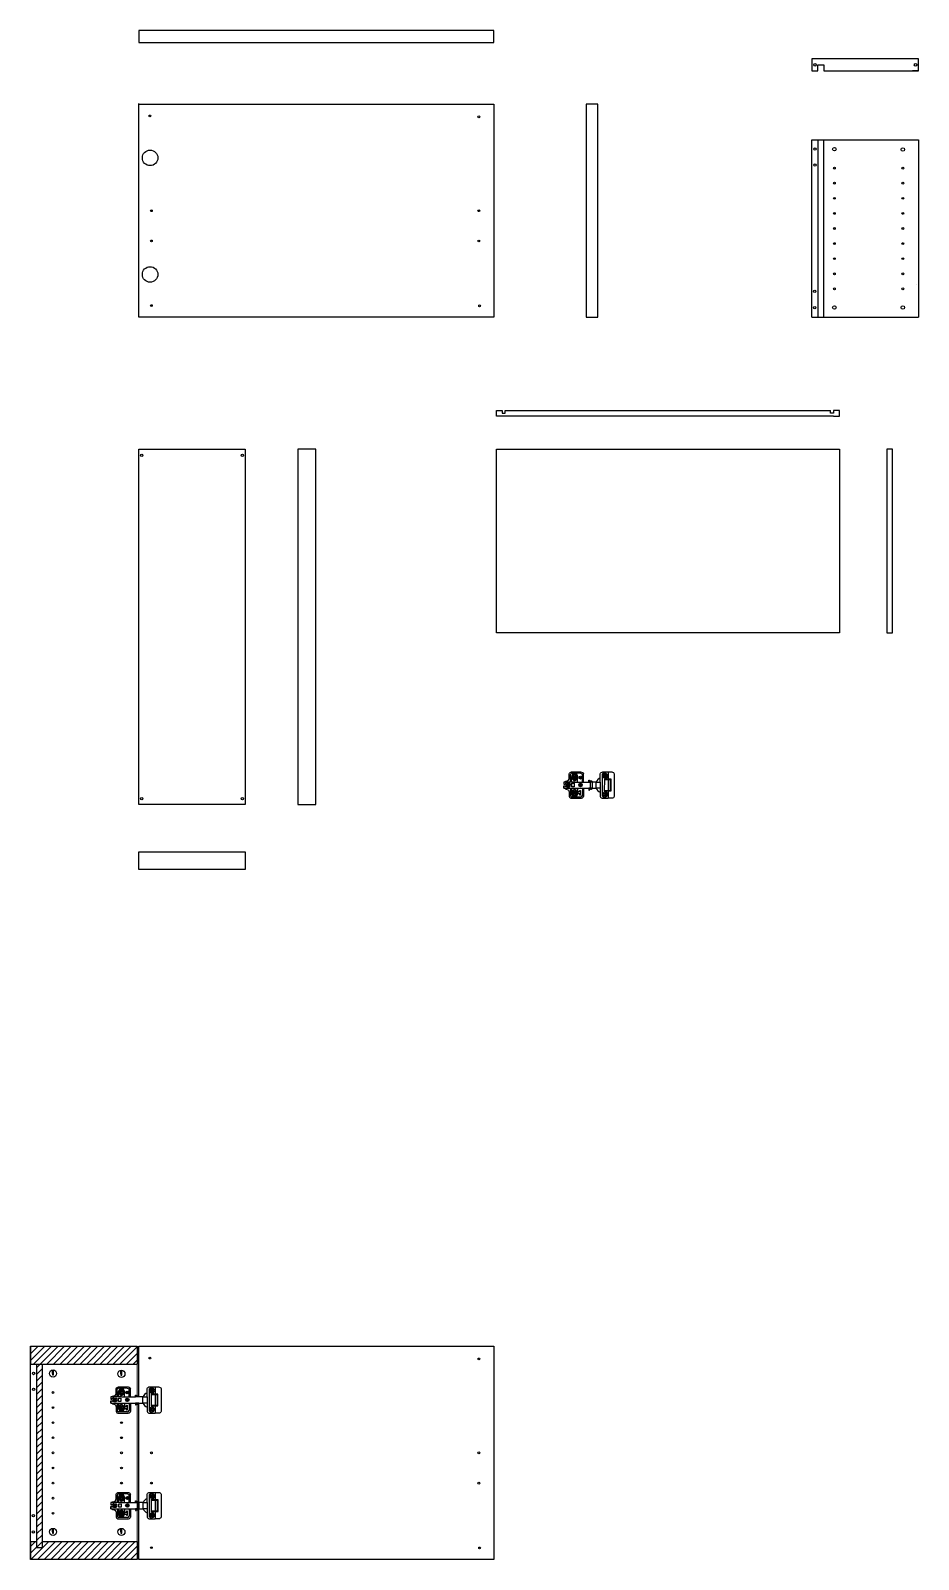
# Model space of a CAD drawing. Header units: millimetres. Extents: x 162 to 1697, y -125 to 545.
# Drawn here: x 830.7 to 980.8, y 286.5 to 544.8 of the extents above; entities that cross this region are included whole.
import ezdxf

# ---------------------------------------------------------------- set-up
doc = ezdxf.new("R2010")
doc.units = ezdxf.units.MM
doc.layers.get('0').update_dxf_attribs({"color": 255})
doc.layers.add('A-FURN', color=8, linetype='Continuous', lineweight=18)
for name, color, linetype in [("costruzione sez cc'", 161, 'Continuous'), ('GIUNZIONI', 2, 'Continuous'), ('VITI', 2, 'Continuous'), ('VITI 2', 4, 'Continuous')]:
    doc.layers.add(name, color=color, linetype=linetype)

msp = doc.modelspace()

# ---------------------------------------------------------------- hatches: boundary and pattern name
h = msp.add_hatch()
h.set_pattern_fill('ANSI31', color=8, scale=0.25)
h.set_pattern_definition([(45, (146.146, 20.581), (-0.561266, 0.561266), [])])
h.paths.add_polyline_path([(848.75, 322.55), (830.75, 322.55), (830.75, 319.55), (848.75, 319.55)])
h.paths.add_polyline_path([(848.75, 289.55), (832.75, 289.55), (832.75, 288.55), (831.75, 288.55), (831.75, 289.55), (830.75, 289.55), (830.75, 286.55), (848.75, 286.55)])
h.paths.add_polyline_path([(832.75, 319.55), (831.75, 319.55), (831.75, 288.55), (832.75, 288.55), (832.75, 289.55)])

# ---------------------------------------------------------------- linework, layer by layer
for p, q in [((909.05, 544.83), (849.05, 544.83)), ((849.05, 544.83), (849.05, 542.83)), ((849.05, 542.83), (909.05, 542.83)), ((909.05, 542.83), (909.05, 544.83)), ((980.83, 540.04), (962.83, 540.04)), ((962.83, 540.04), (962.83, 538.04)), ((980.83, 538.04), (980.83, 540.04)), ((962.83, 538.04), (963.83, 538.04)), ((962.83, 538.04), (963.83, 538.04)), ((963.83, 538.04), (963.83, 539.04)), ((963.83, 539.04), (964.83, 539.04)), ((964.83, 539.04), (964.83, 538.04)), ((964.83, 538.04), (980.83, 538.04)), ((980.83, 538.04), (979.83, 538.04)), ((849.05, 532.29), (849.05, 532.49)), ((849.05, 496.39), (849.05, 532.39)), ((849.05, 532.39), (909.05, 532.39)), ((909.05, 532.39), (909.05, 496.39)), ((924.66, 532.39), (924.66, 496.39)), ((926.66, 532.39), (924.66, 532.39)), ((926.66, 496.39), (926.66, 532.39)), ((962.83, 496.39), (962.83, 526.39)), ((962.83, 526.39), (980.83, 526.39)), ((963.83, 526.39), (963.83, 496.39)), ((964.83, 496.39), (964.83, 526.39)), ((980.83, 526.39), (980.83, 496.39)), ((909.05, 496.39), (849.05, 496.39)), ((924.66, 496.39), (926.66, 496.39)), ((962.83, 496.39), (980.83, 496.39)), ((909.48, 479.67), (909.48, 480.67)), ((909.48, 480.67), (910.48, 480.67)), ((910.48, 480.67), (910.48, 480.17)), ((910.98, 480.67), (965.98, 480.67)), ((910.98, 480.17), (910.98, 480.67)), ((965.98, 480.17), (965.98, 480.67)), ((967.48, 480.67), (966.48, 480.67)), ((966.48, 480.67), (966.48, 480.17)), ((967.48, 479.67), (967.48, 480.67)), ((910.48, 479.67), (909.48, 479.67)), ((910.48, 480.17), (910.98, 480.17)), ((966.48, 479.67), (910.48, 479.67)), ((966.48, 480.17), (965.98, 480.17)), ((966.48, 479.67), (967.48, 479.67)), ((849.05, 474.09), (867.05, 474.09)), ((849.05, 414.09), (849.05, 474.09)), ((867.05, 474.09), (867.05, 414.09)), ((875.94, 474.09), (875.94, 414.09)), ((878.94, 474.09), (875.94, 474.09)), ((878.94, 414.09), (878.94, 474.09)), ((909.48, 474.09), (967.48, 474.09)), ((909.48, 443.09), (909.48, 474.09)), ((967.48, 474.09), (967.48, 443.09)), ((975.46, 474.09), (975.46, 443.09)), ((976.46, 474.09), (975.46, 474.09)), ((976.46, 443.09), (976.46, 474.09)), ((967.48, 443.09), (909.48, 443.09)), ((975.46, 443.09), (976.46, 443.09)), ((921.81, 418.48), (921.81, 419.28)), ((922.01, 417.88), (922.01, 419.13)), ((922.2, 419.58), (923.7, 419.58)), ((923.7, 419.35), (922.2, 419.35)), ((924.03, 417.88), (924.03, 419.13)), ((924.23, 417.88), (924.23, 419.28)), ((927.05, 417.88), (927.05, 419.28)), ((927.49, 419.58), (928.39, 419.58)), ((928.39, 419.58), (928.39, 415.13)), ((928.39, 419.58), (928.99, 419.58)), ((929.4, 419.28), (929.4, 415.43)), ((922.71, 417.88), (920.91, 417.88)), ((920.91, 417.88), (920.91, 417.5)), ((920.91, 417.88), (920.91, 417.5)), ((920.91, 417.5), (921.09, 417.5)), ((920.91, 417.21), (920.91, 416.83)), ((920.91, 416.83), (920.91, 417.21)), ((920.91, 417.21), (921.12, 417.21)), ((920.91, 416.83), (925.35, 416.83)), ((922.21, 417.88), (921.81, 417.88)), ((921.81, 416.23), (921.81, 415.43)), ((922.01, 416.83), (922.01, 415.58)), ((922.71, 417.88), (925.35, 417.88)), ((924.03, 417.88), (924.23, 417.88)), ((924.03, 416.83), (924.03, 415.58)), ((924.23, 416.83), (924.23, 415.43)), ((925.35, 417.88), (925.35, 416.83)), ((926.35, 417.88), (925.65, 417.88)), ((925.65, 417.88), (925.65, 416.83)), ((925.65, 416.83), (926.35, 416.83)), ((926.35, 416.83), (926.35, 417.88)), ((926.35, 417.88), (927.05, 417.88)), ((927.05, 416.83), (926.35, 416.83)), ((927.05, 417.88), (927.05, 416.83)), ((927.05, 416.83), (927.05, 415.43)), ((867.05, 414.09), (849.05, 414.09)), ((875.94, 414.09), (878.94, 414.09)), ((923.7, 415.35), (922.2, 415.35)), ((922.2, 415.13), (923.7, 415.13)), ((927.49, 415.13), (928.39, 415.13)), ((928.99, 415.13), (928.39, 415.13)), ((849.05, 406.1), (867.05, 406.1)), ((849.05, 403.1), (849.05, 406.1)), ((867.05, 406.1), (867.05, 403.1)), ((867.05, 403.1), (849.05, 403.1)), ((830.75, 286.55), (830.75, 322.55)), ((830.75, 322.55), (848.75, 322.55)), ((830.75, 322.55), (830.75, 319.55)), ((848.75, 322.55), (848.75, 319.55)), ((849.05, 322.55), (909.05, 322.55)), ((849.05, 314.1), (849.05, 322.55)), ((909.05, 322.55), (909.05, 286.55)), ((830.75, 319.55), (848.75, 319.55)), ((831.75, 319.55), (831.75, 288.55)), ((832.75, 288.55), (832.75, 319.55)), ((849.05, 286.55), (849.05, 312.85)), ((845.22, 296.76), (845.22, 297.56)), ((845.42, 296.16), (845.42, 297.41)), ((845.61, 297.86), (847.11, 297.86)), ((847.11, 297.63), (845.61, 297.63)), ((847.44, 296.16), (847.44, 297.41)), ((847.64, 296.16), (847.64, 297.56)), ((850.46, 296.16), (850.46, 297.56)), ((850.9, 297.86), (851.8, 297.86)), ((851.8, 297.86), (851.8, 293.41)), ((851.8, 297.86), (852.4, 297.86)), ((852.81, 297.56), (852.81, 293.71)), ((846.12, 296.16), (844.32, 296.16)), ((844.32, 296.16), (844.32, 295.78)), ((844.32, 296.16), (844.32, 295.78)), ((844.32, 295.78), (844.5, 295.78)), ((844.32, 295.49), (844.32, 295.11)), ((844.32, 295.11), (844.32, 295.49)), ((844.32, 295.49), (844.53, 295.49)), ((844.32, 295.11), (848.76, 295.11)), ((845.62, 296.16), (845.22, 296.16)), ((845.22, 294.51), (845.22, 293.71)), ((845.42, 295.11), (845.42, 293.86)), ((846.12, 296.16), (848.76, 296.16)), ((847.44, 296.16), (847.64, 296.16)), ((847.44, 295.11), (847.44, 293.86)), ((847.64, 295.11), (847.64, 293.71)), ((848.76, 296.16), (848.76, 295.11)), ((849.76, 296.16), (849.06, 296.16)), ((849.06, 296.16), (849.06, 295.11)), ((849.06, 295.11), (849.76, 295.11)), ((849.76, 295.11), (849.76, 296.16)), ((849.76, 296.16), (850.46, 296.16)), ((850.46, 295.11), (849.76, 295.11)), ((850.46, 296.16), (850.46, 295.11)), ((850.46, 295.11), (850.46, 293.71)), ((847.11, 293.63), (845.61, 293.63)), ((845.61, 293.41), (847.11, 293.41)), ((850.9, 293.41), (851.8, 293.41)), ((852.4, 293.41), (851.8, 293.41)), ((830.75, 289.55), (831.75, 289.55)), ((830.75, 289.55), (830.75, 286.55)), ((832.75, 289.55), (848.75, 289.55)), ((848.75, 289.55), (848.75, 286.55)), ((831.75, 288.55), (832.75, 288.55)), ((848.75, 286.55), (830.75, 286.55)), ((909.05, 286.55), (849.05, 286.55))]:
    msp.add_line(p, q)
for centre, radius in [((963.33, 539.04), 0.2), ((980.33, 539.04), 0.2), ((850.95, 523.32), 1.31), ((850.95, 503.63), 1.31)]:
    msp.add_circle(centre, radius)
for centre, start, end in [((927.55, 417.35), 112.441, 156.3706), ((927.55, 417.35), 203.6294, 247.559), ((850.96, 295.63), 112.441, 156.3706), ((850.96, 295.63), 203.6294, 247.559)]:
    msp.add_arc(centre, 1.31, start, end)
for points in [[(921.09, 417.88), (921.09, 418.19), (921.81, 417.88), (921.81, 418.48)], [(921.81, 419.28), (921.81, 419.45), (922.04, 419.58), (922.2, 419.58)], [(922.01, 419.13), (922.01, 419.23), (922.1, 419.35), (922.2, 419.35)], [(923.7, 419.58), (923.9, 419.58), (924.23, 419.48), (924.23, 419.28)], [(923.7, 419.35), (923.83, 419.35), (924.03, 419.26), (924.03, 419.13)], [(927.05, 419.28), (927.05, 419.46), (927.31, 419.58), (927.49, 419.58)], [(928.99, 419.58), (929.16, 419.58), (929.4, 419.45), (929.4, 419.28)], [(921.09, 416.83), (921.09, 416.52), (921.81, 416.83), (921.81, 416.23)], [(921.81, 415.43), (921.81, 415.26), (922.04, 415.13), (922.2, 415.13)], [(922.01, 415.58), (922.01, 415.48), (922.1, 415.35), (922.2, 415.35)], [(923.7, 415.35), (923.83, 415.35), (924.03, 415.45), (924.03, 415.58)], [(923.7, 415.13), (923.9, 415.13), (924.23, 415.23), (924.23, 415.43)], [(927.05, 415.43), (927.05, 415.25), (927.31, 415.13), (927.49, 415.13)], [(929.4, 415.43), (929.4, 415.26), (929.16, 415.13), (928.99, 415.13)], [(845.22, 297.56), (845.22, 297.72), (845.45, 297.86), (845.61, 297.86)], [(845.42, 297.41), (845.42, 297.51), (845.51, 297.63), (845.61, 297.63)], [(847.11, 297.86), (847.31, 297.86), (847.64, 297.76), (847.64, 297.56)], [(847.11, 297.63), (847.24, 297.63), (847.44, 297.54), (847.44, 297.41)], [(850.46, 297.56), (850.46, 297.74), (850.72, 297.86), (850.9, 297.86)], [(852.4, 297.86), (852.57, 297.86), (852.81, 297.73), (852.81, 297.56)], [(844.5, 296.16), (844.5, 296.47), (845.22, 296.16), (845.22, 296.76)], [(844.5, 295.11), (844.5, 294.8), (845.22, 295.11), (845.22, 294.51)], [(845.22, 293.71), (845.22, 293.54), (845.45, 293.41), (845.61, 293.41)], [(845.42, 293.86), (845.42, 293.76), (845.51, 293.63), (845.61, 293.63)], [(847.11, 293.63), (847.24, 293.63), (847.44, 293.73), (847.44, 293.86)], [(847.11, 293.41), (847.31, 293.41), (847.64, 293.51), (847.64, 293.71)], [(850.46, 293.71), (850.46, 293.53), (850.72, 293.41), (850.9, 293.41)], [(852.81, 293.71), (852.81, 293.54), (852.57, 293.41), (852.4, 293.41)]]:
    msp.add_open_spline(points, degree=3)
at = {"layer": 'A-FURN'}
for p, q in [((848.75, 322.55), (848.75, 314.1)), ((848.75, 312.85), (848.75, 286.55))]:
    msp.add_line(p, q, dxfattribs=at)
at = {"layer": "costruzione sez cc'"}
msp.add_line((980.58, 501.85), (980.58, 501.85), dxfattribs=at)
at = {"layer": 'GIUNZIONI'}
for p, q in [((845.21, 314.6), (845.21, 315.4)), ((845.41, 314), (845.41, 315.25)), ((845.6, 315.7), (847.1, 315.7)), ((847.1, 315.48), (845.6, 315.48)), ((847.43, 314), (847.43, 315.25)), ((847.63, 314), (847.63, 315.4)), ((850.45, 314), (850.45, 315.4)), ((850.89, 315.7), (851.79, 315.7)), ((851.79, 315.7), (851.79, 311.25)), ((851.79, 315.7), (852.39, 315.7)), ((852.8, 315.4), (852.8, 311.55)), ((846.11, 314), (844.31, 314)), ((844.31, 314), (844.31, 313.62)), ((844.31, 314), (844.31, 313.62)), ((844.31, 313.62), (844.49, 313.62)), ((844.31, 313.33), (844.31, 312.95)), ((844.31, 312.95), (844.31, 313.33)), ((844.31, 313.33), (844.52, 313.33)), ((844.31, 312.95), (848.5, 312.95)), ((845.41, 312.95), (845.41, 311.7)), ((846.11, 314), (848.5, 314)), ((847.43, 312.95), (847.43, 311.7)), ((847.63, 312.95), (847.63, 311.55)), ((849.75, 314), (849.05, 314)), ((849.05, 312.95), (849.75, 312.95)), ((849.75, 312.95), (849.75, 314)), ((849.75, 314), (850.45, 314)), ((850.45, 312.95), (849.75, 312.95)), ((850.45, 314), (850.45, 312.95)), ((850.45, 312.95), (850.45, 311.55)), ((845.21, 312.35), (845.21, 311.55)), ((847.1, 311.48), (845.6, 311.48)), ((845.6, 311.25), (847.1, 311.25)), ((850.89, 311.25), (851.79, 311.25)), ((852.39, 311.25), (851.79, 311.25))]:
    msp.add_line(p, q, dxfattribs=at)
for start, end in [(112.441, 156.3706), (203.6294, 247.559)]:
    msp.add_arc((850.95, 313.48), 1.31, start, end, dxfattribs=at)
for points in [[(845.21, 315.4), (845.21, 315.57), (845.44, 315.7), (845.6, 315.7)], [(845.41, 315.25), (845.41, 315.35), (845.5, 315.48), (845.6, 315.48)], [(847.1, 315.7), (847.3, 315.7), (847.63, 315.6), (847.63, 315.4)], [(847.1, 315.48), (847.23, 315.48), (847.43, 315.38), (847.43, 315.25)], [(850.45, 315.4), (850.45, 315.58), (850.71, 315.7), (850.89, 315.7)], [(852.39, 315.7), (852.56, 315.7), (852.8, 315.57), (852.8, 315.4)], [(844.49, 314), (844.49, 314.31), (845.21, 314), (845.21, 314.6)], [(844.49, 312.95), (844.49, 312.64), (845.21, 312.95), (845.21, 312.35)], [(845.21, 311.55), (845.21, 311.39), (845.44, 311.25), (845.6, 311.25)], [(845.41, 311.7), (845.41, 311.6), (845.5, 311.48), (845.6, 311.48)], [(847.1, 311.48), (847.23, 311.48), (847.43, 311.57), (847.43, 311.7)], [(847.1, 311.25), (847.3, 311.25), (847.63, 311.35), (847.63, 311.55)], [(850.45, 311.55), (850.45, 311.37), (850.71, 311.25), (850.89, 311.25)], [(852.8, 311.55), (852.8, 311.38), (852.56, 311.25), (852.39, 311.25)]]:
    msp.add_open_spline(points, degree=3, dxfattribs=at)
at = {"layer": 'VITI'}
for p, q in [((834.46, 317.96), (834.46, 318.56)), ((834.46, 317.96), (834.46, 317.76)), ((834.46, 317.76), (834.62, 317.76)), ((834.62, 317.76), (834.62, 318.56)), ((846.03, 317.9), (846.03, 318.5)), ((846.03, 317.9), (846.03, 317.7)), ((846.03, 317.7), (846.19, 317.7)), ((846.19, 317.7), (846.19, 318.5)), ((834.46, 291.2), (834.46, 291.79)), ((834.46, 291.2), (834.46, 291)), ((834.46, 291), (834.62, 291)), ((834.62, 291), (834.62, 291.79)), ((846.03, 291.2), (846.03, 291.79)), ((846.03, 291.2), (846.03, 291)), ((846.03, 291), (846.19, 291)), ((846.19, 291), (846.19, 291.79))]:
    msp.add_line(p, q, dxfattribs=at)
for centre in [(834.54, 317.96), (846.11, 317.9), (834.54, 291.2), (846.11, 291.2)]:
    msp.add_circle(centre, 0.6, dxfattribs=at)
at = {"layer": 'VITI 2'}
for p, q in [((966.62, 521.59), (966.62, 521.59)), ((978.19, 521.59), (978.19, 521.59)), ((966.62, 519.04), (966.62, 519.04)), ((978.19, 519.04), (978.19, 519.04)), ((966.62, 516.49), (966.62, 516.49)), ((966.62, 513.94), (966.62, 513.94)), ((966.62, 511.39), (966.62, 511.39)), ((978.19, 513.94), (978.19, 513.94)), ((978.19, 511.39), (978.19, 511.39)), ((966.62, 508.84), (966.62, 508.84)), ((978.19, 508.84), (978.19, 508.84)), ((966.62, 506.29), (966.62, 506.29)), ((978.19, 506.29), (978.19, 506.29)), ((966.62, 503.74), (966.62, 503.74)), ((978.19, 503.74), (978.19, 503.74)), ((922.21, 417.88), (922.21, 418.78)), ((922.33, 418.63), (922.33, 418.78)), ((922.33, 418.63), (922.33, 418.48)), ((922.55, 418.72), (922.6, 418.77)), ((922.65, 418.62), (922.55, 418.72)), ((922.55, 418.52), (922.65, 418.62)), ((922.6, 418.47), (922.55, 418.52)), ((922.6, 418.77), (922.7, 418.67)), ((922.7, 418.57), (922.6, 418.47)), ((922.7, 418.67), (922.8, 418.77)), ((922.8, 418.47), (922.7, 418.57)), ((922.85, 418.72), (922.75, 418.62)), ((922.75, 418.62), (922.85, 418.52)), ((922.8, 418.77), (922.85, 418.72)), ((922.85, 418.52), (922.8, 418.47)), ((923.09, 418.63), (923.09, 418.78)), ((923.09, 418.63), (923.09, 418.48)), ((923.21, 417.88), (923.21, 418.78)), ((923.57, 418.6), (923.57, 418.65)), ((923.57, 418.65), (923.68, 418.65)), ((923.68, 418.6), (923.57, 418.6)), ((923.68, 418.65), (923.68, 418.76)), ((923.68, 418.76), (923.73, 418.76)), ((923.68, 418.5), (923.68, 418.6)), ((923.73, 418.5), (923.68, 418.5)), ((923.73, 418.76), (923.73, 418.65)), ((923.73, 418.65), (923.83, 418.65)), ((923.83, 418.6), (923.73, 418.6)), ((923.73, 418.6), (923.73, 418.5)), ((923.83, 418.65), (923.83, 418.6)), ((927.38, 419.18), (927.38, 415.53)), ((927.63, 419.01), (927.68, 419.06)), ((927.73, 418.91), (927.63, 419.01)), ((927.63, 418.82), (927.73, 418.91)), ((927.68, 418.77), (927.63, 418.82)), ((927.68, 419.06), (927.78, 418.96)), ((927.78, 418.87), (927.68, 418.77)), ((927.78, 418.96), (927.88, 419.06)), ((927.88, 418.77), (927.78, 418.87)), ((927.78, 416.27), (927.79, 418.44)), ((927.93, 419.01), (927.83, 418.91)), ((927.83, 418.91), (927.93, 418.82)), ((927.88, 419.06), (927.93, 419.01)), ((927.93, 418.82), (927.88, 418.77)), ((921.43, 417.68), (921.28, 417.68)), ((921.43, 417.08), (921.28, 417.08)), ((921.42, 417.46), (921.46, 417.5)), ((921.5, 417.38), (921.42, 417.46)), ((921.42, 417.31), (921.5, 417.38)), ((921.46, 417.27), (921.42, 417.31)), ((921.43, 417.68), (921.78, 417.68)), ((921.43, 417.08), (921.78, 417.08)), ((921.46, 417.5), (921.54, 417.42)), ((921.54, 417.35), (921.46, 417.27)), ((921.54, 417.42), (921.62, 417.5)), ((921.62, 417.27), (921.54, 417.35)), ((921.66, 417.46), (921.58, 417.38)), ((921.58, 417.38), (921.66, 417.31)), ((921.62, 417.5), (921.66, 417.46)), ((921.66, 417.31), (921.62, 417.27)), ((922.21, 416.83), (922.21, 415.93)), ((922.23, 417.68), (922.63, 417.68)), ((922.23, 417.08), (922.23, 417.68)), ((922.63, 417.08), (922.23, 417.08)), ((922.33, 416.08), (922.33, 416.23)), ((922.33, 416.08), (922.33, 415.93)), ((922.55, 416.17), (922.6, 416.22)), ((922.65, 416.07), (922.55, 416.17)), ((922.55, 415.97), (922.65, 416.07)), ((922.6, 415.92), (922.55, 415.97)), ((922.6, 416.22), (922.7, 416.12)), ((922.7, 416.02), (922.6, 415.92)), ((922.63, 417.68), (922.63, 417.08)), ((922.7, 416.12), (922.8, 416.22)), ((922.8, 415.92), (922.7, 416.02)), ((922.85, 416.17), (922.75, 416.07)), ((922.75, 416.07), (922.85, 415.97)), ((922.8, 416.22), (922.85, 416.17)), ((922.85, 415.97), (922.8, 415.92)), ((923.09, 416.08), (923.09, 416.23)), ((923.09, 416.08), (923.09, 415.93)), ((923.21, 416.83), (923.21, 415.93)), ((923.29, 416.07), (923.29, 416.27)), ((923.29, 416.27), (923.59, 416.27)), ((923.29, 415.87), (923.29, 416.07)), ((923.59, 415.87), (923.29, 415.87)), ((923.4, 417.41), (923.67, 417.41)), ((923.67, 417.34), (923.4, 417.34)), ((923.59, 416.27), (923.59, 416.47)), ((923.59, 416.47), (923.69, 416.47)), ((923.59, 415.67), (923.59, 415.87)), ((923.67, 417.41), (923.67, 417.68)), ((923.67, 417.08), (923.67, 417.34)), ((923.69, 416.47), (923.69, 415.67)), ((923.74, 417.68), (923.74, 417.41)), ((923.74, 417.41), (924, 417.41)), ((924, 417.34), (923.74, 417.34)), ((923.74, 417.34), (923.74, 417.08)), ((925.1, 417.88), (925.1, 418.18)), ((925.1, 418.18), (925.2, 418.18)), ((925.65, 417.88), (925.1, 417.88)), ((925.65, 416.83), (925.1, 416.83)), ((925.1, 416.83), (925.1, 416.53)), ((925.1, 416.53), (925.2, 416.53)), ((925.2, 418.18), (925.2, 417.98)), ((925.2, 417.98), (925.65, 417.98)), ((925.2, 416.53), (925.2, 416.73)), ((925.2, 416.73), (925.65, 416.73)), ((925.35, 417.98), (925.41, 418.06)), ((925.35, 416.73), (925.41, 416.65)), ((925.41, 418.06), (925.58, 418.06)), ((925.41, 416.65), (925.58, 416.65)), ((925.58, 418.06), (925.65, 417.98)), ((925.58, 416.65), (925.65, 416.73)), ((925.65, 417.98), (925.65, 417.88)), ((925.65, 416.73), (925.65, 416.83)), ((927.63, 415.88), (927.68, 415.93)), ((927.72, 415.78), (927.63, 415.88)), ((927.68, 415.93), (927.77, 415.83)), ((927.77, 415.83), (927.87, 415.93)), ((927.92, 415.88), (927.82, 415.78)), ((927.87, 415.93), (927.92, 415.88)), ((923.69, 415.67), (923.59, 415.67)), ((927.63, 415.68), (927.72, 415.78)), ((927.68, 415.63), (927.63, 415.68)), ((927.77, 415.73), (927.68, 415.63)), ((927.87, 415.63), (927.77, 415.73)), ((927.82, 415.78), (927.92, 415.68)), ((927.92, 415.68), (927.87, 415.63)), ((850.78, 315.3), (850.78, 311.65)), ((851.03, 315.14), (851.08, 315.18)), ((851.13, 315.04), (851.03, 315.14)), ((851.08, 315.18), (851.18, 315.09)), ((851.18, 315.09), (851.28, 315.18)), ((851.33, 315.14), (851.23, 315.04)), ((851.28, 315.18), (851.33, 315.14)), ((844.83, 313.81), (844.68, 313.81)), ((844.83, 313.21), (844.68, 313.21)), ((844.82, 313.59), (844.86, 313.62)), ((844.9, 313.51), (844.82, 313.59)), ((844.82, 313.43), (844.9, 313.51)), ((844.86, 313.39), (844.82, 313.43)), ((844.83, 313.81), (845.18, 313.81)), ((844.83, 313.21), (845.18, 313.21)), ((844.86, 313.62), (844.94, 313.55)), ((844.94, 313.47), (844.86, 313.39)), ((844.94, 313.55), (845.02, 313.62)), ((845.02, 313.39), (844.94, 313.47)), ((845.06, 313.59), (844.98, 313.51)), ((844.98, 313.51), (845.06, 313.43)), ((845.02, 313.62), (845.06, 313.59)), ((845.06, 313.43), (845.02, 313.39)), ((845.61, 314), (845.61, 314.9)), ((845.61, 312.95), (845.61, 312.05)), ((845.63, 313.81), (846.03, 313.81)), ((845.63, 313.21), (845.63, 313.81)), ((846.03, 313.21), (845.63, 313.21)), ((845.73, 314.75), (845.73, 314.9)), ((845.73, 314.75), (845.73, 314.6)), ((845.95, 314.84), (846, 314.89)), ((846.05, 314.74), (845.95, 314.84)), ((845.95, 314.65), (846.05, 314.74)), ((846, 314.6), (845.95, 314.65)), ((846, 314.89), (846.1, 314.79)), ((846.1, 314.69), (846, 314.6)), ((846.03, 313.81), (846.03, 313.21)), ((846.1, 314.79), (846.2, 314.89)), ((846.2, 314.6), (846.1, 314.69)), ((846.25, 314.84), (846.15, 314.74)), ((846.15, 314.74), (846.25, 314.65)), ((846.2, 314.89), (846.25, 314.84)), ((846.25, 314.65), (846.2, 314.6)), ((846.49, 314.75), (846.49, 314.9)), ((846.49, 314.75), (846.49, 314.6)), ((846.61, 314), (846.61, 314.9)), ((846.61, 312.95), (846.61, 312.05)), ((846.8, 313.53), (847.07, 313.53)), ((847.07, 313.46), (846.8, 313.46)), ((846.97, 314.72), (846.97, 314.78)), ((846.97, 314.78), (847.08, 314.78)), ((847.08, 314.72), (846.97, 314.72)), ((846.99, 312.39), (846.99, 312.59)), ((846.99, 312.59), (847.09, 312.59)), ((847.07, 313.53), (847.07, 313.8)), ((847.07, 313.2), (847.07, 313.46)), ((847.08, 314.88), (847.13, 314.88)), ((847.08, 314.78), (847.08, 314.88)), ((847.08, 314.62), (847.08, 314.72)), ((847.13, 314.62), (847.08, 314.62)), ((847.09, 312.59), (847.09, 311.79)), ((847.13, 314.88), (847.13, 314.78)), ((847.13, 314.78), (847.23, 314.78)), ((847.23, 314.72), (847.13, 314.72)), ((847.13, 314.72), (847.13, 314.62)), ((847.14, 313.8), (847.14, 313.53)), ((847.14, 313.53), (847.4, 313.53)), ((847.4, 313.46), (847.14, 313.46)), ((847.14, 313.46), (847.14, 313.2)), ((847.23, 314.78), (847.23, 314.72)), ((848.5, 314), (848.5, 314.3)), ((848.5, 314.3), (848.6, 314.3)), ((849.05, 314), (848.5, 314)), ((849.05, 312.95), (848.5, 312.95)), ((848.5, 312.95), (848.5, 312.65)), ((848.5, 312.65), (848.6, 312.65)), ((848.6, 314.3), (848.6, 314.1)), ((848.6, 314.1), (849.05, 314.1)), ((848.6, 312.65), (848.6, 312.85)), ((848.6, 312.85), (849.05, 312.85)), ((848.75, 314.1), (848.81, 314.18)), ((848.75, 312.85), (848.81, 312.77)), ((848.81, 314.18), (848.98, 314.18)), ((848.81, 312.77), (848.98, 312.77)), ((848.98, 314.18), (849.05, 314.1)), ((848.98, 312.77), (849.05, 312.85)), ((849.05, 314.1), (849.05, 314)), ((849.05, 312.85), (849.05, 312.95)), ((851.03, 314.94), (851.13, 315.04)), ((851.08, 314.89), (851.03, 314.94)), ((851.18, 314.99), (851.08, 314.89)), ((851.28, 314.89), (851.18, 314.99)), ((851.18, 312.39), (851.19, 314.56)), ((851.23, 315.04), (851.33, 314.94)), ((851.33, 314.94), (851.28, 314.89)), ((845.73, 312.2), (845.73, 312.35)), ((845.73, 312.2), (845.73, 312.05)), ((845.95, 312.29), (846, 312.34)), ((846.05, 312.19), (845.95, 312.29)), ((845.95, 312.1), (846.05, 312.19)), ((846, 312.05), (845.95, 312.1)), ((846, 312.34), (846.1, 312.24)), ((846.1, 312.14), (846, 312.05)), ((846.1, 312.24), (846.2, 312.34)), ((846.2, 312.05), (846.1, 312.14)), ((846.25, 312.29), (846.15, 312.19)), ((846.15, 312.19), (846.25, 312.1)), ((846.2, 312.34), (846.25, 312.29)), ((846.25, 312.1), (846.2, 312.05)), ((846.49, 312.2), (846.49, 312.35)), ((846.49, 312.2), (846.49, 312.05)), ((846.69, 312.19), (846.69, 312.39)), ((846.69, 312.39), (846.99, 312.39)), ((846.69, 311.99), (846.69, 312.19)), ((846.99, 311.99), (846.69, 311.99)), ((846.99, 311.79), (846.99, 311.99)), ((847.09, 311.79), (846.99, 311.79)), ((851.03, 312), (851.08, 312.05)), ((851.13, 311.9), (851.03, 312)), ((851.03, 311.8), (851.13, 311.9)), ((851.08, 311.75), (851.03, 311.8)), ((851.08, 312.05), (851.17, 311.95)), ((851.17, 311.85), (851.08, 311.75)), ((851.17, 311.95), (851.27, 312.05)), ((851.27, 311.75), (851.17, 311.85)), ((851.32, 312), (851.22, 311.9)), ((851.22, 311.9), (851.32, 311.8)), ((851.27, 312.05), (851.32, 312)), ((851.32, 311.8), (851.27, 311.75)), ((845.62, 296.16), (845.62, 297.06)), ((845.74, 296.91), (845.74, 297.06)), ((845.96, 297), (846.01, 297.05)), ((846.01, 297.05), (846.11, 296.95)), ((846.11, 296.95), (846.21, 297.05)), ((846.21, 297.05), (846.26, 297)), ((846.5, 296.91), (846.5, 297.06)), ((846.62, 296.16), (846.62, 297.06)), ((847.09, 297.04), (847.14, 297.04)), ((847.09, 296.93), (847.09, 297.04)), ((847.14, 297.04), (847.14, 296.93)), ((850.79, 297.46), (850.79, 293.81)), ((851.04, 297.29), (851.09, 297.34)), ((851.14, 297.19), (851.04, 297.29)), ((851.04, 297.09), (851.14, 297.19)), ((851.09, 297.04), (851.04, 297.09)), ((851.09, 297.34), (851.19, 297.24)), ((851.19, 297.14), (851.09, 297.04)), ((851.19, 297.24), (851.29, 297.34)), ((851.29, 297.04), (851.19, 297.14)), ((851.34, 297.29), (851.24, 297.19)), ((851.24, 297.19), (851.34, 297.09)), ((851.29, 297.34), (851.34, 297.29)), ((851.34, 297.09), (851.29, 297.04)), ((844.84, 295.96), (844.69, 295.96)), ((844.84, 295.36), (844.69, 295.36)), ((844.83, 295.74), (844.87, 295.78)), ((844.91, 295.66), (844.83, 295.74)), ((844.83, 295.58), (844.91, 295.66)), ((844.87, 295.54), (844.83, 295.58)), ((844.84, 295.96), (845.19, 295.96)), ((844.84, 295.36), (845.19, 295.36)), ((844.87, 295.78), (844.95, 295.7)), ((844.95, 295.62), (844.87, 295.54)), ((844.95, 295.7), (845.03, 295.78)), ((845.03, 295.54), (844.95, 295.62)), ((845.07, 295.74), (844.99, 295.66)), ((844.99, 295.66), (845.07, 295.58)), ((845.03, 295.78), (845.07, 295.74)), ((845.07, 295.58), (845.03, 295.54)), ((845.62, 295.11), (845.62, 294.21)), ((845.64, 295.96), (846.04, 295.96)), ((845.64, 295.36), (845.64, 295.96)), ((846.04, 295.36), (845.64, 295.36)), ((845.74, 296.91), (845.74, 296.76)), ((845.74, 294.36), (845.74, 294.51)), ((846.06, 296.9), (845.96, 297)), ((845.96, 296.8), (846.06, 296.9)), ((846.01, 296.75), (845.96, 296.8)), ((845.96, 294.45), (846.01, 294.5)), ((846.06, 294.35), (845.96, 294.45)), ((846.11, 296.85), (846.01, 296.75)), ((846.01, 294.5), (846.11, 294.4)), ((846.04, 295.96), (846.04, 295.36)), ((846.21, 296.75), (846.11, 296.85)), ((846.11, 294.4), (846.21, 294.5)), ((846.26, 297), (846.16, 296.9)), ((846.16, 296.9), (846.26, 296.8)), ((846.26, 294.45), (846.16, 294.35)), ((846.26, 296.8), (846.21, 296.75)), ((846.21, 294.5), (846.26, 294.45)), ((846.5, 296.91), (846.5, 296.76)), ((846.5, 294.36), (846.5, 294.51)), ((846.62, 295.11), (846.62, 294.21)), ((846.7, 294.35), (846.7, 294.55)), ((846.7, 294.55), (847, 294.55)), ((846.81, 295.69), (847.08, 295.69)), ((847.08, 295.62), (846.81, 295.62)), ((846.98, 296.88), (846.98, 296.93)), ((846.98, 296.93), (847.09, 296.93)), ((847.09, 296.88), (846.98, 296.88)), ((847, 294.55), (847, 294.75)), ((847, 294.75), (847.1, 294.75)), ((847.08, 295.69), (847.08, 295.96)), ((847.08, 295.36), (847.08, 295.62)), ((847.09, 296.78), (847.09, 296.88)), ((847.14, 296.78), (847.09, 296.78)), ((847.1, 294.75), (847.1, 293.95)), ((847.14, 296.93), (847.24, 296.93)), ((847.24, 296.88), (847.14, 296.88)), ((847.14, 296.88), (847.14, 296.78)), ((847.15, 295.96), (847.15, 295.69)), ((847.15, 295.69), (847.41, 295.69)), ((847.41, 295.62), (847.15, 295.62)), ((847.15, 295.62), (847.15, 295.36)), ((847.24, 296.93), (847.24, 296.88)), ((848.51, 296.16), (848.51, 296.46)), ((848.51, 296.46), (848.61, 296.46)), ((849.06, 296.16), (848.51, 296.16)), ((849.06, 295.11), (848.51, 295.11)), ((848.51, 295.11), (848.51, 294.81)), ((848.51, 294.81), (848.61, 294.81)), ((848.61, 296.46), (848.61, 296.26)), ((848.61, 296.26), (849.06, 296.26)), ((848.61, 294.81), (848.61, 295.01)), ((848.61, 295.01), (849.06, 295.01)), ((848.76, 296.26), (848.82, 296.33)), ((848.76, 295.01), (848.82, 294.93)), ((848.82, 296.33), (848.99, 296.34)), ((848.82, 294.93), (848.99, 294.93)), ((848.99, 296.34), (849.06, 296.26)), ((848.99, 294.93), (849.06, 295.01)), ((849.06, 296.26), (849.06, 296.16)), ((849.06, 295.01), (849.06, 295.11)), ((851.19, 294.55), (851.2, 296.72)), ((845.74, 294.36), (845.74, 294.21)), ((845.96, 294.25), (846.06, 294.35)), ((846.01, 294.2), (845.96, 294.25)), ((846.11, 294.3), (846.01, 294.2)), ((846.21, 294.2), (846.11, 294.3)), ((846.16, 294.35), (846.26, 294.25)), ((846.26, 294.25), (846.21, 294.2)), ((846.5, 294.36), (846.5, 294.21)), ((846.7, 294.15), (846.7, 294.35)), ((847, 294.15), (846.7, 294.15)), ((847, 293.95), (847, 294.15)), ((847.1, 293.95), (847, 293.95)), ((851.04, 294.16), (851.09, 294.21)), ((851.14, 294.06), (851.04, 294.16)), ((851.04, 293.96), (851.14, 294.06)), ((851.09, 293.91), (851.04, 293.96)), ((851.09, 294.21), (851.18, 294.11)), ((851.18, 294.01), (851.09, 293.91)), ((851.18, 294.11), (851.28, 294.21)), ((851.28, 293.91), (851.18, 294.01)), ((851.33, 294.16), (851.23, 294.06)), ((851.23, 294.06), (851.33, 293.96)), ((851.28, 294.21), (851.33, 294.16)), ((851.33, 293.96), (851.28, 293.91))]:
    msp.add_line(p, q, dxfattribs=at)
for points in [[(927.78, 416.27), (927.78, 416.47), (928.78, 416.47), (928.78, 418.24), (927.79, 418.24), (927.79, 418.44)], [(927.88, 416.27), (927.88, 416.37), (928.88, 416.37), (928.88, 418.34), (927.89, 418.34), (927.89, 418.44)], [(851.18, 312.39), (851.18, 312.59), (852.18, 312.59), (852.18, 314.36), (851.19, 314.36), (851.19, 314.56)], [(851.28, 312.39), (851.28, 312.49), (852.28, 312.49), (852.28, 314.46), (851.29, 314.46), (851.29, 314.56)], [(851.19, 294.55), (851.19, 294.75), (852.19, 294.75), (852.19, 296.52), (851.2, 296.52), (851.2, 296.72)], [(851.29, 294.55), (851.29, 294.65), (852.29, 294.65), (852.29, 296.62), (851.3, 296.62), (851.3, 296.72)]]:
    msp.add_lwpolyline(points, dxfattribs=at)
for centre, radius in [((850.92, 530.41), 0.15), ((906.52, 530.26), 0.15), ((963.35, 524.8), 0.2), ((966.62, 524.8), 0.3), ((978.19, 524.74), 0.3), ((963.35, 522.1), 0.2), ((966.62, 521.59), 0.15), ((978.19, 521.59), 0.15), ((966.62, 519.04), 0.15), ((978.19, 519.04), 0.15), ((966.62, 516.49), 0.15), ((978.19, 516.49), 0.15), ((851.18, 514.39), 0.15), ((906.52, 514.39), 0.15), ((966.62, 513.94), 0.15), ((978.19, 513.94), 0.15), ((966.62, 511.39), 0.15), ((978.19, 511.39), 0.15), ((851.18, 509.29), 0.15), ((906.52, 509.28), 0.15), ((966.62, 508.84), 0.15), ((978.19, 508.84), 0.15), ((966.62, 506.29), 0.15), ((978.19, 506.29), 0.15), ((966.62, 503.74), 0.15), ((978.19, 503.74), 0.15), ((966.62, 501.19), 0.15), ((978.19, 501.19), 0.15), ((851.18, 498.37), 0.15), ((906.65, 498.33), 0.15), ((963.3, 500.76), 0.2), ((963.3, 498.03), 0.2), ((966.62, 498.04), 0.3), ((978.19, 498.04), 0.3), ((849.55, 473.09), 0.2), ((866.55, 473.09), 0.2), ((922.71, 418.63), 0.35), ((922.71, 418.63), 0.3), ((923.7, 418.63), 0.25), ((923.7, 418.63), 0.15), ((927.79, 418.92), 0.35), ((927.79, 418.92), 0.3), ((921.54, 417.38), 0.25), ((922.71, 416.08), 0.35), ((922.71, 416.08), 0.3), ((923.7, 417.38), 0.3), ((923.7, 417.38), 0.25), ((927.78, 415.79), 0.35), ((927.78, 415.79), 0.3), ((849.55, 415.09), 0.2), ((866.55, 415.09), 0.2), ((850.92, 320.57), 0.15), ((906.52, 320.42), 0.15), ((831.27, 317.96), 0.2), ((831.27, 315.26), 0.2), ((846.11, 314.75), 0.35), ((851.19, 315.04), 0.35), ((851.19, 315.04), 0.3), ((834.54, 314.75), 0.15), ((844.94, 313.51), 0.25), ((846.11, 312.2), 0.35), ((846.11, 314.75), 0.3), ((847.1, 313.5), 0.3), ((847.1, 314.75), 0.25), ((847.1, 313.5), 0.25), ((847.1, 314.75), 0.15), ((834.54, 312.2), 0.15), ((846.11, 312.2), 0.3), ((851.18, 311.91), 0.35), ((851.18, 311.91), 0.3), ((834.54, 309.65), 0.15), ((846.11, 309.65), 0.15), ((834.54, 307.1), 0.15), ((846.11, 307.1), 0.15), ((834.54, 304.55), 0.15), ((846.11, 304.55), 0.15), ((851.18, 304.55), 0.15), ((906.52, 304.55), 0.15), ((834.54, 302), 0.15), ((846.11, 302), 0.15), ((834.54, 299.45), 0.15), ((834.54, 296.9), 0.15), ((846.12, 296.91), 0.35), ((846.12, 296.91), 0.3), ((846.11, 299.45), 0.15), ((847.11, 296.91), 0.25), ((847.11, 296.91), 0.15), ((851.2, 297.2), 0.35), ((851.2, 297.2), 0.3), ((851.18, 299.45), 0.15), ((906.52, 299.44), 0.15), ((834.54, 294.35), 0.15), ((844.95, 295.66), 0.25), ((846.12, 294.36), 0.35), ((846.12, 294.36), 0.3), ((847.11, 295.66), 0.3), ((847.11, 295.66), 0.25), ((831.22, 293.92), 0.2), ((851.19, 294.06), 0.35), ((851.19, 294.06), 0.3), ((831.22, 291.19), 0.2), ((851.18, 288.53), 0.15), ((906.65, 288.49), 0.15)]:
    msp.add_circle(centre, radius, dxfattribs=at)
for centre, radius, start, end in [((922.71, 418.78), 0.5, 360, 180), ((922.71, 418.75), 0.381, 4.7066, 175.2934), ((922.71, 418.51), 0.381, 184.7066, 355.2934), ((927.79, 418.92), 0.485, 269.981, 147.9517), ((921.38, 417.38), 0.317, 108.5903, 158.6778), ((921.38, 417.38), 0.317, 213.5466, 251.4097), ((921.68, 417.38), 0.317, 288.5903, 71.4097), ((922.71, 415.93), 0.5, 180, 0), ((922.71, 416.2), 0.381, 4.7066, 175.2934), ((922.71, 415.96), 0.381, 184.7066, 355.2934), ((927.78, 415.79), 0.483, 212.3724, 90), ((846.11, 314.9), 0.5, 360, 180), ((846.11, 314.87), 0.381, 4.7066, 175.2934), ((851.19, 315.04), 0.485, 269.981, 147.9517), ((844.78, 313.51), 0.317, 108.5903, 158.6778), ((844.78, 313.51), 0.317, 213.5466, 251.4097), ((845.08, 313.51), 0.317, 288.5903, 71.4097), ((846.11, 314.63), 0.381, 184.7066, 355.2934), ((846.11, 312.32), 0.381, 4.7066, 175.2934), ((846.11, 312.05), 0.5, 180, 0), ((846.11, 312.08), 0.381, 184.7066, 355.2934), ((851.18, 311.91), 0.483, 212.3724, 90), ((846.12, 297.06), 0.5, 360, 180), ((846.12, 297.03), 0.381, 4.7066, 175.2934), ((851.2, 297.2), 0.485, 269.981, 147.9517), ((844.79, 295.66), 0.317, 108.5903, 158.6778), ((844.79, 295.66), 0.317, 213.5466, 251.4097), ((845.09, 295.66), 0.317, 288.5903, 71.4097), ((846.12, 296.79), 0.381, 184.7066, 355.2934), ((846.12, 294.48), 0.381, 4.7066, 175.2934), ((851.19, 294.06), 0.483, 212.3724, 90), ((846.12, 294.21), 0.5, 180, 0), ((846.12, 294.24), 0.381, 184.7066, 355.2934)]:
    msp.add_arc(centre, radius, start, end, dxfattribs=at)

doc.saveas('drawing.dxf')
